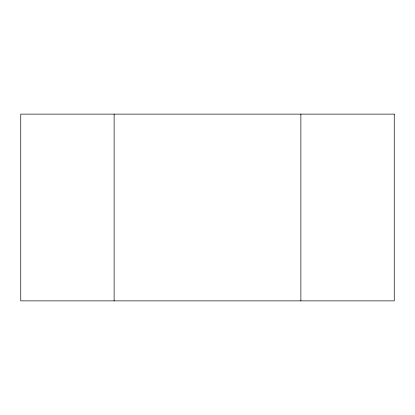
<?xml version="1.0" encoding="UTF-8"?>
<svg xmlns="http://www.w3.org/2000/svg" width="415" height="415" viewBox="0 0 415 415"><rect width="100%" height="100%" fill="white"/><g stroke="black" fill="none" stroke-linecap="round" stroke-linejoin="round"><path stroke-width="0.62" d="M300.875 114.125L300.875 300.875M114.125 114.125L114.125 300.875M394.25 114.125L20.75 114.125L20.75 300.875L394.25 300.875L394.25 114.125"/></g></svg>
